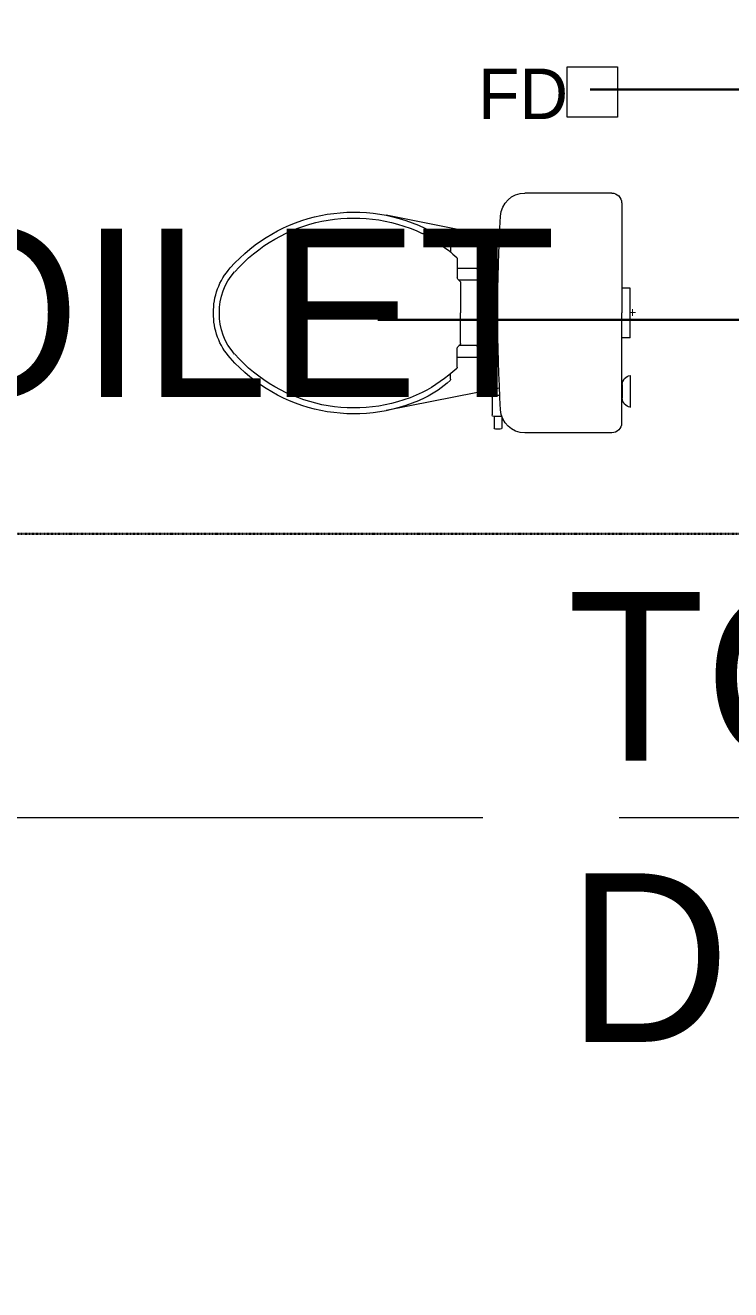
# Model space of a CAD drawing. Header units: millimetres. Extents: x -280308 to 6402717, y -14 to 2073074.
# Drawn here: x 10334 to 11732, y 335638 to 338143 of the extents above; entities that cross this region are included whole.
import ezdxf
from ezdxf.enums import TextEntityAlignment as Align

# ---------------------------------------------------------------- set-up
doc = ezdxf.new("R2010")
doc.units = ezdxf.units.MM
for name, pattern in [('ACAD_ISO08W100', [36, 24, -3, 6, -3]), ('DASHDOT', [1, 0.5, -0.25, 0, -0.25]), ('DASHED2', [0.375, 0.25, -0.125])]:
    doc.linetypes.add(name, pattern=pattern)
doc.layers.get('0').update_dxf_attribs({"lineweight": 0})
for name, color, linetype, lineweight, true_color in [('-P-ABK', 7, 'Continuous', 30, 0x05ffff), ('P-AKK', 7, 'DASHDOT', 30, 0xffff05), ('P-AKT', 7, 'Continuous', 30, 0xfe0101)]:
    doc.layers.add(name, color=color, linetype=linetype, lineweight=lineweight, true_color=true_color)
for name, color, linetype, lineweight in [('A-ANNOTATION', 144, 'Continuous', 0), ('A-FURN-EQPM', 177, 'Continuous', 0), ('I-FURN-EQPM', 175, 'Continuous', 0), ('Tembok', 252, 'Continuous', 13)]:
    doc.layers.add(name, color=color, linetype=linetype, lineweight=lineweight)
doc.layers.add('A-TEXT', color=254, linetype='Continuous')
doc.styles.add('Annotative', font='arial.ttf', dxfattribs={"height": 1.25})
doc.styles.add('romans', font='BKANT.TTF')
doc.styles.get("Standard").update_dxf_attribs({"font": 'arial.ttf'})

# ---------------------------------------------------------------- blocks, each defined once
blk = doc.blocks.new('*U539')
at = {"layer": 'A-ANNOTATION', "linetype": 'ACAD_ISO08W100', "ltscale": 0.25}
blk.add_lwpolyline([(0, -7.6411), (0, -228.3482)], dxfattribs=at)
at = {"layer": 'A-TEXT'}
blk.add_attdef('N', text='', height=0.9, dxfattribs=at).set_placement((0, 2.75), align=Align.MIDDLE_CENTER)
blk = doc.blocks.new('A$Cf37525da')
at = {"color": 124, "xscale": -360.0000000000001, "yscale": 360.0000000000001, "zscale": 360.0000000000001, "rotation": 270}
blk.add_blockref('*U539', (4643.8, -13700), dxfattribs=at)
blk = doc.blocks.new('greg')
at = {"layer": 'I-FURN-EQPM', "ltscale": 1000}
for p, q in [((2016835.1, 1433823.2), (2017007.7, 1433823.2)), ((2016815.6, 1433803.7), (2016815.6, 1433585.7)), ((2017057.8, 1433734.4), (2017282.2, 1433779.2)), ((2017154.9, 1433716.9), (2017154.9, 1433706.2)), ((2017141.5, 1433693.1), (2017141.5, 1433655)), ((2017099.8, 1433653.7), (2017099.8, 1433670.4)), ((2017103.1, 1433673.6), (2017141.5, 1433673.6)), ((2017103.1, 1433650.5), (2017138.2, 1433650.5)), ((2017134.9, 1433645.9), (2017134.9, 1433585.7)), ((2017135.9, 1433648.3), (2017140.5, 1433652.7)), ((2016798.9, 1433634.9), (2016815.6, 1433634.9)), ((2016798.9, 1433536.4), (2016798.9, 1433634.9)), ((2016815.6, 1433367.6), (2016815.6, 1433585.7)), ((2017134.9, 1433525.4), (2017134.9, 1433585.7)), ((2016798.9, 1433536.4), (2016815.6, 1433536.4)), ((2017099.8, 1433517.6), (2017099.8, 1433501)), ((2017103.1, 1433520.9), (2017138.2, 1433520.9)), ((2017135.9, 1433523.1), (2017140.5, 1433518.7)), ((2017141.5, 1433478.2), (2017141.5, 1433516.3)), ((2017103.1, 1433497.7), (2017141.5, 1433497.7)), ((2017154.9, 1433454.4), (2017154.9, 1433465.1)), ((2016798.9, 1433461.8), (2016798.9, 1433398.7)), ((2016814.4, 1433443.8), (2016814.4, 1433416.7)), ((2016814.4, 1433441.1), (2016815.6, 1433441.1)), ((2016814.4, 1433419.4), (2016815.6, 1433419.4)), ((2017057.1, 1433421.9), (2017069.3, 1433421.9)), ((2017057.8, 1433436.9), (2017282.2, 1433392.2)), ((2017072.5, 1433418.6), (2017072.5, 1433383.6)), ((2017052.9, 1433380.3), (2017052.9, 1433358.4)), ((2017053, 1433380.4), (2017069.3, 1433380.4)), ((2017068.1, 1433380.4), (2017068.1, 1433358.4)), ((2016835.1, 1433348.2), (2017007.7, 1433348.2)), ((2017056.2, 1433355.2), (2017064.9, 1433355.2))]:
    blk.add_line(p, q, dxfattribs=at)
for centre, radius, start, end in [((2016835.1, 1433803.7), 19.4, 90, 180), ((2017007.7, 1433775.2), 48, 2.7365, 90), ((2013801.1, 1433585.7), 3260.1, 356.6267, 3.3733), ((2017346.2, 1433458.4), 327.1, 41.4237, 115.367), ((2017346.2, 1433458.4), 315.4, 41.4237, 115.367), ((2017360.3, 1433457.1), 322.9, 117.5155, 132.4037), ((2017287.3, 1433582.7), 189.5, 115.3845, 133.926), ((2017158.1, 1433716.9), 3.24, 133.926, 180), ((2017144.7, 1433693.1), 3.24, 132.4037, 180), ((2017103.1, 1433670.4), 3.24, 90, 180), ((2017496.1, 1433588.5), 116.9, 358.7172, 42.146), ((2017496.1, 1433588.5), 128.6, 358.7172, 42.146), ((2017103.1, 1433653.7), 3.24, 180, 270), ((2017138.2, 1433645.9), 3.24, 134.0485, 180), ((2017138.2, 1433655), 3.24, 314.0485, 0), ((2017496.1, 1433582.8), 116.9, 317.854, 1.2828), ((2017496.1, 1433582.8), 128.6, 317.854, 1.2828), ((2017103.1, 1433517.6), 3.24, 90, 180), ((2017138.2, 1433525.4), 3.24, 180, 225.9515), ((2017138.2, 1433516.3), 3.24, 0, 45.9515), ((2017103.1, 1433501), 3.24, 180, 270), ((2017346.2, 1433712.9), 327.1, 244.633, 318.5763), ((2017346.2, 1433712.9), 315.4, 244.633, 318.5763), ((2017144.7, 1433478.2), 3.24, 180, 227.5963), ((2017360.3, 1433714.3), 322.9, 227.5963, 242.4845), ((2016795.4, 1433443.2), 19, 1.9066, 79.3868), ((2017158.1, 1433454.4), 3.24, 180, 226.074), ((2017287.3, 1433588.6), 189.5, 226.074, 244.6155), ((2016795.4, 1433417.4), 19, 280.6132, 358.0934), ((2017069.3, 1433418.6), 3.24, 0, 90), ((2017007.7, 1433396.1), 48, 270, 357.2635), ((2016835.1, 1433367.6), 19.4, 180, 270), ((2017069.3, 1433383.6), 3.24, 270, 0), ((2017056.2, 1433358.4), 3.24, 180, 270), ((2017064.9, 1433358.4), 3.24, 270, 0)]:
    blk.add_arc(centre, radius, start, end, dxfattribs=at)
at = {"layer": 'I-FURN-EQPM', "ltscale": 1000, "style": 'romans'}
blk.add_text('+', height=19.4, dxfattribs=at).set_placement((2016786.8, 1433577.3))
blk = doc.blocks.new('A$Ce288bb9c')
at = {"layer": 'A-FURN-EQPM', "linetype": 'ByBlock', "lineweight": -2, "ltscale": 0.25}
blk.add_lwpolyline([(38875, -12237.1), (38875, -12137.1), (38975, -12137.1), (38975, -12237.1)], close=True, dxfattribs=at)
at = {"layer": 'Tembok', "color": 0, "linetype": 'ByBlock', "lineweight": -2, "xscale": -1}
blk.add_blockref('greg', (2055798.9, -1446210.7), dxfattribs=at)
blk = doc.blocks.new('1')
at = {"ltscale": 0.25}
blk.add_blockref('A$Cf37525da', (22307.9, 350273.3), dxfattribs=at)
at = {"layer": 'A-FURN-EQPM', "ltscale": 0.25}
blk.add_blockref('A$Ce288bb9c', (-27467.1, 350198.3), dxfattribs=at)
at = {"layer": 'A-TEXT', "ltscale": 0.25, "attachment_point": 1, "style": 'Annotative'}
for s, width, insert, char_height in [('{\\fCentury Gothic|b0|i0|c0|p34;FD}', 2019.994, (11231.7, 338057.5), 100), ('{\\fCentury Gothic|b0|i0|c0|p34;\\H1.25x;TOILET}', 3725.027, (9822.2, 337740.6), 267.3), ('{\\fCentury Gothic|b0|i0|c0|p34;\\H1.25x;TOILET\\PDIFABEL}', 3725.027, (11408.3, 337020.2), 267.3)]:
    blk.add_mtext_dynamic_manual_height_columns(s, width=width, gutter_width=1670.6, heights=[0], dxfattribs=dict(at, insert=insert, char_height=char_height))

msp = doc.modelspace()

# ---------------------------------------------------------------- linework, layer by layer
at = {"layer": '-P-ABK', "linetype": 'DASHED2', "ltscale": 5, "flags": 128}
msp.add_lwpolyline([(11454, 338016.2), (13576.8, 338016.2), (13768.7, 338177.4), (13770.3, 330270.2)], dxfattribs=at)
at = {"layer": 'P-AKK', "ltscale": 0.001}
msp.add_lwpolyline([(20144.3, 332519.6), (13975.9, 332519.6), (13875.4, 332599.2), (13874.5, 337034), (13801.8, 337135.5), (7926.7, 337135.5), (7832.2, 337211.2)], dxfattribs=at)
at = {"layer": 'P-AKT', "linetype": 'Continuous', "flags": 128}
msp.add_lwpolyline([(11032.9, 337559.4), (13515.4, 337559.4), (13663.2, 337682.2), (13681.6, 330270.2)], dxfattribs=at)

# ---------------------------------------------------------------- block references
msp.add_blockref('1', (0, 0))

doc.saveas('drawing.dxf')
